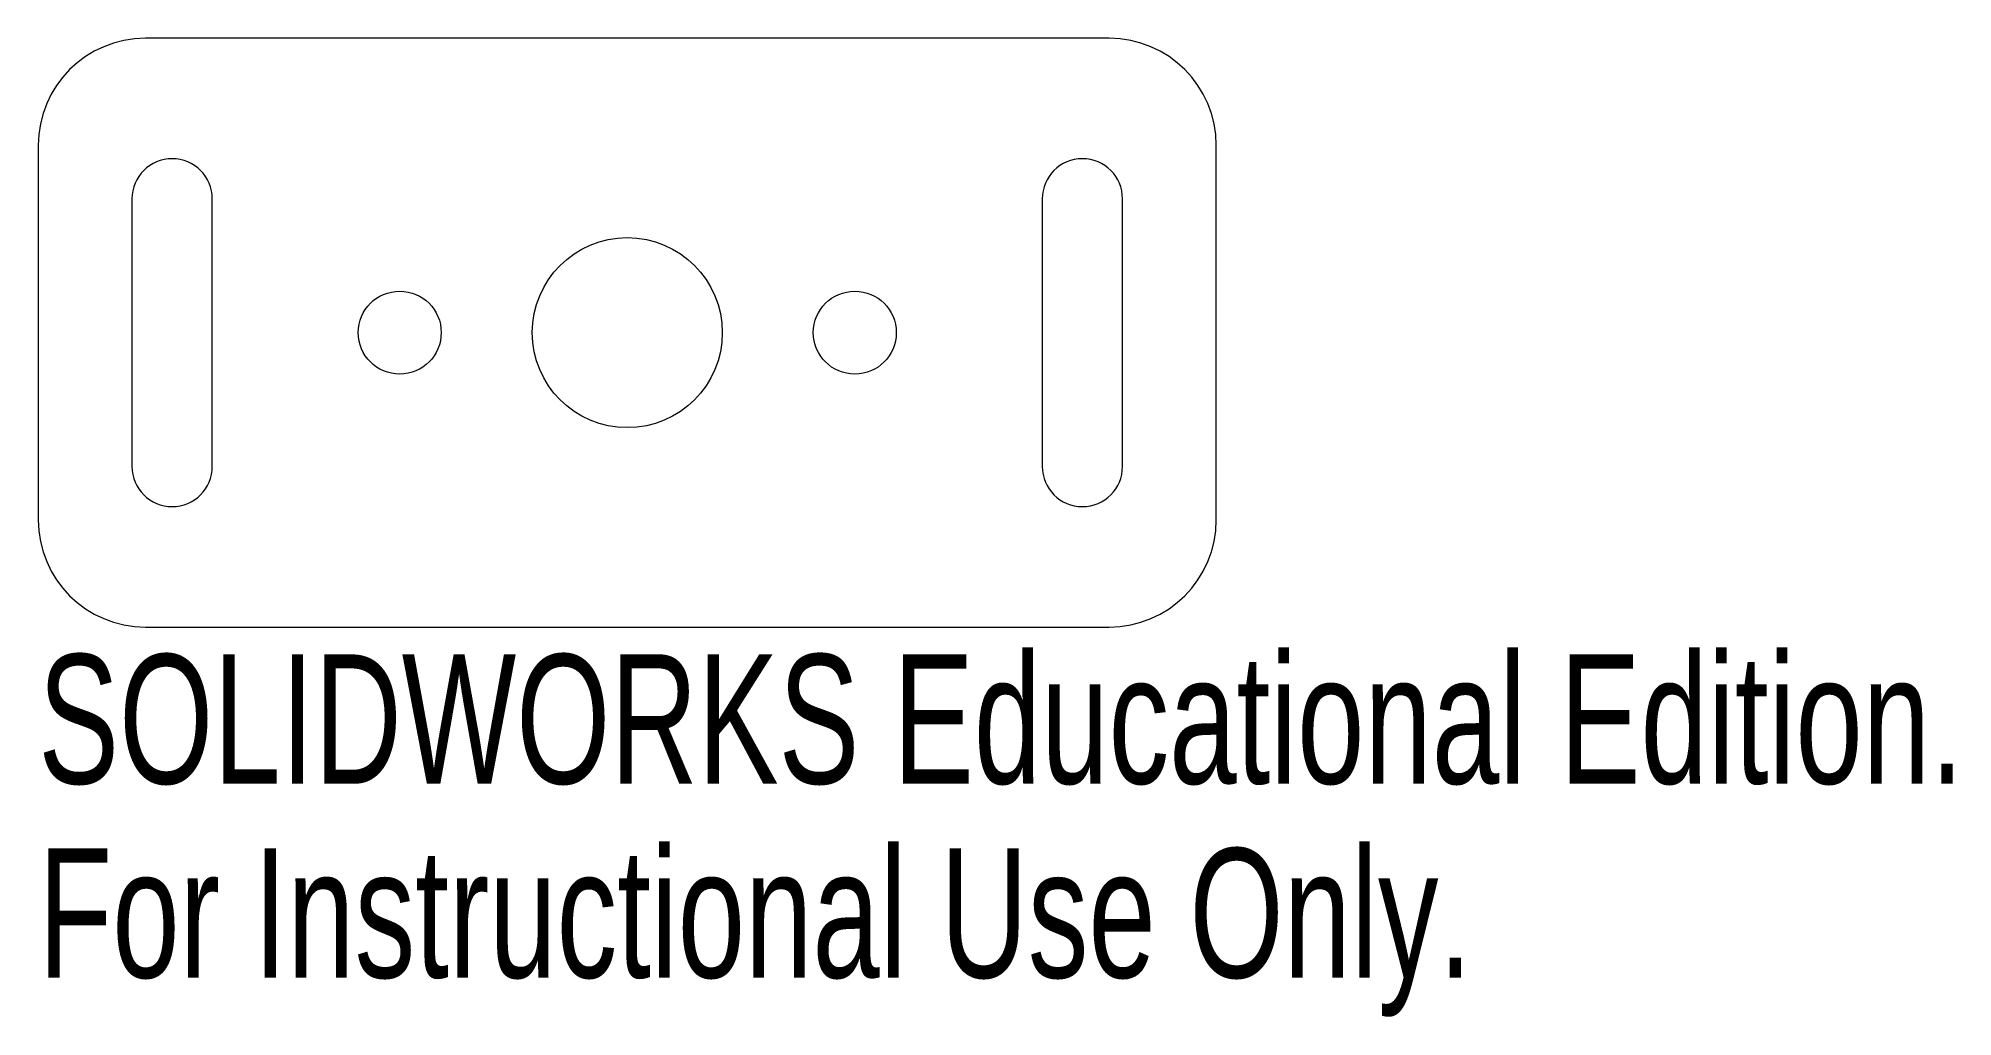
# Model space of a CAD drawing. Header units: millimetres. Extents: x -22 to 49.5, y -25.6 to 11.
import ezdxf

# ---------------------------------------------------------------- set-up
doc = ezdxf.new("R2010")
doc.units = ezdxf.units.MM
doc.styles.add('SLDTEXTSTYLE0', font='TXT', dxfattribs={"width": 0.7})

msp = doc.modelspace()

# ---------------------------------------------------------------- linework, layer by layer
at = {"color": 7, "linetype": 'Continuous', "lineweight": 15}
for p, q in [((18, 11), (-18, 11)), ((-22, 7), (-22, -7)), ((22, -7), (22, 7)), ((-18.5, 5), (-18.5, -5)), ((-15.5, -5), (-15.5, 5)), ((15.5, 5), (15.5, -5)), ((18.5, -5), (18.5, 5)), ((-18, -11), (18, -11))]:
    msp.add_line(p, q, dxfattribs=at)
for centre, radius in [((0, 0), 3.55), ((-8.5, 0), 1.55), ((8.5, 0), 1.55)]:
    msp.add_circle(centre, radius, dxfattribs=at)
for centre, radius, start, end in [((-18, 7), 4, 90, 180), ((18, 7), 4, 0, 90), ((-17, 5), 1.5, 0, 180), ((17, 5), 1.5, 0, 180), ((-17, -5), 1.5, 180, 0), ((17, -5), 1.5, 180, 0), ((-18, -7), 4, 180, 270), ((18, -7), 4, 270, 0)]:
    msp.add_arc(centre, radius, start, end, dxfattribs=at)

# ---------------------------------------------------------------- texts
at = {"color": 7, "linetype": 'Continuous', "char_height": 4.83362, "attachment_point": 1, "style": 'SLDTEXTSTYLE0'}
for s, insert in [('SOLIDWORKS Educational Edition.', (-22, -12.02)), ('For Instructional Use Only.', (-22, -19.27))]:
    msp.add_mtext(s, dxfattribs=dict(at, insert=insert))

doc.saveas('drawing.dxf')
